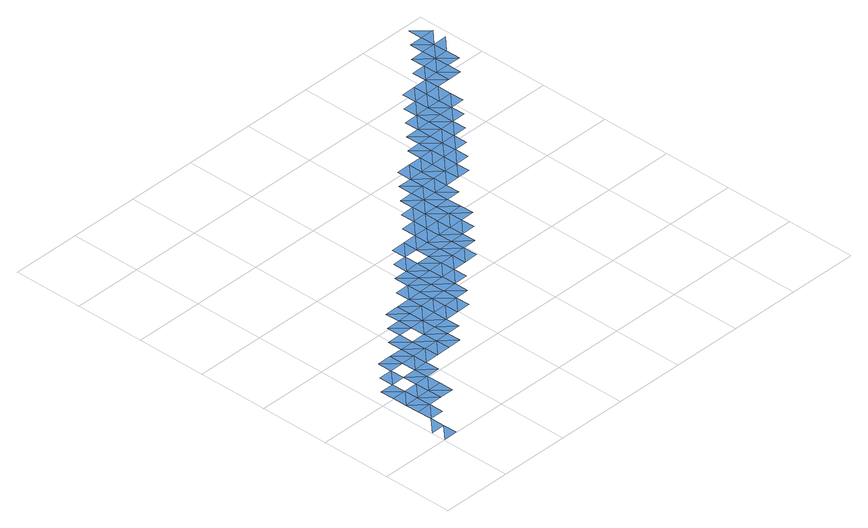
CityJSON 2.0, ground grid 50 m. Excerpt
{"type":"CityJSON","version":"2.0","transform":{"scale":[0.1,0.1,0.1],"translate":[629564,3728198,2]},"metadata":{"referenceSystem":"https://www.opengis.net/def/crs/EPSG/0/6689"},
"CityObjects":{
"waterbody1":{"type":"WaterBody","attributes":{"name":"福岡県津波浸水想定図","class":"1140","function":"2","WaterBodyTsunamiRiskAttribute.description":"1","WaterBodyTsunamiRiskAttribute.rank":"2"},"geometry":[{"type":"MultiSurface","lod":"1","boundaries":[[[0,1,2]],[[3,4,5]],[[5,6,3]],[[7,8,9]],[[10,7,9]],[[11,12,13]],[[10,14,15]],[[11,13,16]],[[17,14,10]],[[18,19,16]],[[16,20,18]],[[21,14,22]],[[23,21,22]],[[24,23,22]],[[25,23,26]],[[23,24,26]],[[26,27,25]],[[28,27,26]],[[29,30,27]],[[28,26,31]],[[29,27,28]],[[32,33,29]],[[29,28,32]],[[28,34,32]],[[35,33,32]],[[34,36,32]],[[36,35,32]],[[36,34,37]],[[38,39,35]],[[35,36,38]],[[40,39,38]],[[41,40,38]],[[42,40,41]],[[42,43,44]],[[42,45,43]],[[46,47,43]],[[46,48,47]],[[49,50,48]],[[50,49,51]],[[52,53,54]],[[52,54,55]],[[52,55,56]],[[55,57,56]],[[58,59,60]],[[61,62,56]],[[58,60,63]],[[56,64,61]],[[61,65,66]],[[67,65,61]],[[65,68,69]],[[68,65,70]],[[71,72,73]],[[71,74,72]],[[75,76,77]],[[75,78,76]],[[79,80,81]],[[79,82,80]],[[83,79,78]],[[79,83,84]],[[84,85,86]]]}]},
"waterbody2":{"type":"WaterBody","attributes":{"name":"福岡県津波浸水想定図","class":"1140","function":"2","WaterBodyTsunamiRiskAttribute.description":"1","WaterBodyTsunamiRiskAttribute.rank":"3"},"geometry":[{"type":"MultiSurface","lod":"1","boundaries":[[[87,88,0]],[[89,87,90]],[[87,91,90]],[[90,4,92]],[[3,92,4]],[[93,94,95]],[[95,96,93]],[[3,97,98]],[[6,97,3]],[[99,97,100]],[[99,100,101]],[[101,102,103]],[[102,101,104]],[[105,106,107]],[[107,106,108]],[[109,106,102]],[[102,104,109]],[[109,104,110]],[[111,106,109]],[[109,8,111]],[[111,8,7]],[[10,112,7]],[[13,12,112]],[[112,10,15]],[[13,112,15]],[[21,13,15]],[[14,21,15]],[[20,21,23]],[[113,114,18]],[[20,23,25]],[[114,113,115]],[[113,25,27]],[[27,30,113]],[[29,116,30]],[[33,116,29]],[[33,35,117]],[[117,35,39]],[[118,119,120]],[[118,121,119]],[[121,40,44]],[[121,122,119]],[[44,40,42]],[[119,123,124]],[[122,121,44]],[[122,123,119]],[[43,122,44]],[[47,122,43]],[[48,125,47]],[[50,125,48]],[[126,127,50]],[[126,50,51]],[[51,54,126]],[[126,54,128]],[[51,129,54]],[[128,54,53]],[[53,130,131]],[[130,53,52]],[[52,62,130]],[[56,62,52]],[[62,59,130]],[[62,60,59]],[[62,66,60]],[[61,66,62]],[[66,63,60]],[[63,132,133]],[[63,66,134]],[[132,63,134]],[[66,65,134]],[[65,69,134]],[[132,134,69]],[[135,136,132]],[[69,137,132]],[[132,137,135]],[[68,137,69]],[[71,137,68]],[[135,137,73]],[[73,137,71]],[[138,72,77]],[[77,76,138]],[[76,79,81]],[[76,78,79]],[[86,82,79]],[[139,82,86]],[[79,84,86]],[[139,86,140]]]}]},
"waterbody3":{"type":"WaterBody","attributes":{"name":"福岡県津波浸水想定図","class":"1140","function":"2","WaterBodyTsunamiRiskAttribute.description":"1","WaterBodyTsunamiRiskAttribute.rank":"4"},"geometry":[{"type":"MultiSurface","lod":"1","boundaries":[[[90,141,89]],[[141,142,143]],[[92,141,90]],[[142,141,92]],[[98,142,92]],[[98,92,3]],[[98,97,96]],[[144,145,93]],[[96,97,99]],[[144,146,145]],[[103,144,99]],[[103,99,101]],[[103,102,105]],[[102,106,105]],[[108,147,148]],[[148,147,149]],[[111,112,147]],[[7,112,111]],[[147,112,149]],[[149,12,150]],[[149,112,12]],[[150,12,11]],[[13,21,16]],[[16,21,20]],[[18,20,25]],[[18,25,113]],[[30,115,113]],[[115,30,116]],[[151,115,152]],[[152,115,116]],[[152,153,154]],[[117,153,152]],[[118,39,121]],[[121,39,40]],[[125,123,122]],[[125,122,47]],[[155,123,125]],[[155,125,156]],[[156,127,157]],[[156,125,127]],[[127,125,50]],[[127,158,157]],[[126,158,127]],[[128,158,126]],[[159,158,160]],[[158,128,160]],[[131,130,161]],[[161,130,59]],[[135,162,163]],[[73,162,135]],[[73,138,162]],[[138,73,72]],[[86,164,140]],[[140,164,165]]]}]},
"waterbody4":{"type":"WaterBody","attributes":{"name":"福岡県津波浸水想定図","class":"1140","function":"2","WaterBodyTsunamiRiskAttribute.description":"1","WaterBodyTsunamiRiskAttribute.rank":"1"},"geometry":[{"type":"MultiSurface","lod":"1","boundaries":[[[166,143,142]],[[95,166,142]],[[146,144,103]],[[105,146,103]],[[109,110,167]],[[167,8,109]],[[14,17,22]],[[22,17,168]],[[153,117,118]],[[118,117,39]],[[36,169,38]],[[169,41,38]],[[41,45,42]],[[170,45,41]],[[171,43,45]],[[46,43,171]],[[160,128,131]],[[128,53,131]],[[129,55,54]],[[55,129,172]],[[68,74,71]],[[74,68,173]],[[138,81,174]],[[138,76,81]]]}]}
},
"vertices":[
[108,103,4],[10,1,3],[110,3,4],[302,407,4],[304,307,4],[404,309,4],[402,409,4],[794,816,3],[796,716,4],[896,718,4],[894,818,4],[788,1116,3],[790,1016,3],[890,1018,3],[992,920,4],[892,918,4],[888,1118,3],[994,820,4],[986,1220,3],[886,1218,3],[988,1120,4],[990,1020,4],[1092,922,4],[1090,1022,4],[1192,924,5],[1088,1122,4],[1190,1024,5],[1188,1124,4],[1288,1126,4],[1286,1226,4],[1186,1224,4],[1290,1026,5],[1386,1228,4],[1284,1326,4],[1388,1128,4],[1384,1328,4],[1486,1230,4],[1488,1130,5],[1484,1330,4],[1382,1428,3],[1482,1430,3],[1584,1332,4],[1582,1432,3],[1680,1533,3],[1580,1532,3],[1682,1433,3],[1780,1535,3],[1678,1633,3],[1778,1635,3],[1878,1637,3],[1776,1735,3],[1876,1737,3],[2072,1941,3],[1972,1939,3],[1974,1839,3],[2074,1841,3],[2172,1943,3],[2174,1843,3],[2067,2241,2],[2069,2141,3],[2168,2143,3],[2270,2045,3],[2170,2043,3],[2167,2243,2],[2272,1945,3],[2368,2147,3],[2269,2145,3],[2370,2047,3],[2466,2249,3],[2367,2247,3],[2468,2149,3],[2465,2349,2],[2563,2451,2],[2463,2449,2],[2565,2351,2],[2762,2454,2],[2661,2552,2],[2663,2453,2],[2761,2554,2],[2759,2654,2],[2657,2752,2],[2659,2652,2],[2757,2754,2],[2861,2556,2],[2859,2656,2],[2957,2758,2],[2857,2756,2],
[106,203,4],[8,101,4],[104,303,4],[204,305,4],[206,205,4],[202,405,4],[296,707,2],[196,705,2],[198,605,2],[298,607,2],[400,509,3],[300,507,4],[398,609,3],[500,511,3],[498,611,2],[596,712,2],[496,710,2],[598,612,3],[494,810,2],[594,812,2],[492,910,2],[592,912,2],[696,714,4],[698,614,4],[694,814,3],[792,916,3],[1086,1222,3],[984,1320,3],[1084,1322,3],[1184,1324,4],[1282,1426,3],[1380,1528,3],[1478,1630,3],[1378,1628,3],[1480,1530,3],[1578,1631,3],[1576,1731,3],[1477,1730,3],[1676,1733,3],[1874,1837,3],[1774,1835,3],[1872,1937,3],[1976,1739,4],[2070,2041,3],[1971,2039,3],[2265,2345,2],[2165,2343,2],[2267,2245,3],[2363,2447,2],[2263,2445,2],[2365,2347,2],[2561,2551,2],[2755,2854,2],[2855,2856,2],
[102,403,4],[200,505,4],[100,503,4],[396,709,2],[294,807,2],[394,809,2],[692,914,2],[590,1012,2],[690,1014,3],[688,1114,3],[1082,1422,3],[1182,1424,3],[1280,1526,3],[1180,1524,3],[1575,1831,3],[1674,1833,3],[1673,1933,3],[1773,1935,3],[1771,2035,3],[1871,2037,3],[1969,2139,3],[2461,2549,2],[2361,2547,2],[2955,2858,2],[2853,2956,2],
[98,603,4],[798,616,4],[1094,822,4],[1586,1232,4],[1684,1333,4],[1782,1435,3],[2076,1741,4],[2566,2251,3],[2559,2651,2]
]}
